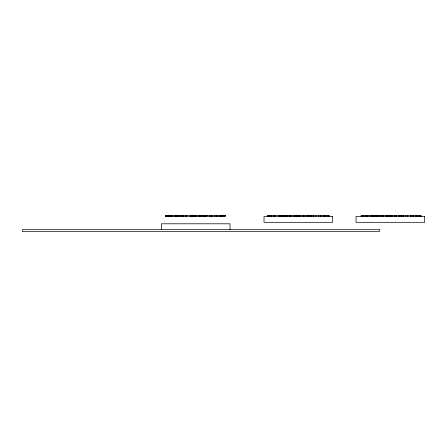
<?xml version="1.0" encoding="UTF-8"?>
<svg xmlns="http://www.w3.org/2000/svg" width="447" height="447" viewBox="0 0 447 447"><rect width="100%" height="100%" fill="white"/><g stroke="black" fill="none" stroke-linecap="round" stroke-linejoin="round"><path stroke-width="0.67" d="M208.324 215.482L220.567 215.482M222.31 215.482L224.338 215.482L224.338 216.432L222.31 216.432M294.349 215.482L311.872 215.482L311.872 216.432M312.084 215.482L329.143 215.482L329.143 216.432M175.766 216.432L187.103 216.432L187.103 215.482L175.766 215.482L175.766 216.432L175.855 215.482M208.324 216.432L220.567 216.432M421.169 216.432L421.169 215.482L420.739 215.482L420.739 216.432M420.13 216.432L420.13 215.482L361.12 215.482L361.12 216.432M419.699 215.482L419.699 216.432M417.962 215.482L417.962 216.432M417.23 215.482L417.23 216.432M416.744 215.482L416.738 216.432M416.453 215.482L416.453 216.432M416.084 215.482L416.118 216.432M415.654 215.482L415.626 216.432M413.492 215.482L413.492 216.432M413.168 215.482L413.168 216.432M413.067 215.482L413.067 216.432M412.57 215.482L412.57 216.432M407.787 215.482L407.787 216.432M407.334 215.482L407.334 216.432M405.775 215.482L405.775 216.432M405.323 215.482L405.323 216.432M403.501 215.482L403.501 216.432M402.132 215.482L402.132 216.432M401.674 215.482L401.674 216.432M401.183 215.482L401.205 216.432M399.964 215.482L399.964 216.432M399.674 215.482L399.674 216.432M399.339 215.482L399.305 216.432M398.88 215.482L398.847 216.432M398.378 215.482L398.378 216.432M396.623 215.482L396.623 216.432M396.45 215.482L396.45 216.432M395.528 215.482L395.528 216.432M395.282 215.482L395.282 216.432M395.26 215.482L395.26 216.432M394.667 215.482L394.667 216.432M394.595 215.482L394.617 216.432M392.315 215.482L392.315 216.432M391.354 215.482L391.354 216.432M390.969 215.482L390.969 216.432M390.019 215.482L390.019 216.432M389.711 215.482L389.711 216.432M389.683 215.482L389.683 216.432M388.644 215.482L388.644 216.432M388.398 215.482L388.398 216.432M388.214 215.482L388.214 216.432M388.13 215.482L388.13 216.432M387.985 215.482L387.985 216.432M387.068 215.482L387.068 216.432M386.638 215.482L386.638 216.432M386.214 215.482L386.214 216.432M386.024 215.482L386.024 216.432M383.582 215.482L383.571 216.432M382.895 215.482L382.895 216.432M382.442 215.482L382.442 216.432M381.559 215.482L381.514 216.432M381.285 215.482L381.285 216.432M381.084 215.482L381.084 216.432M379.447 215.482L379.447 216.432M378.883 215.482L378.883 216.432M377.933 215.482L377.933 216.432M377.765 215.482L377.765 216.432M377.335 215.482L377.335 216.432M376.843 215.482L376.843 216.432M375.094 215.482L375.117 216.432M374.698 215.482L374.647 216.432M374.217 215.482L374.217 216.432M374.133 215.482L374.133 216.432M373.988 215.482L373.988 216.432M373.072 215.482L373.072 216.432M372.642 215.482L372.642 216.432M372.016 215.482L372.044 216.432M371.647 215.482L371.647 216.432M371.558 215.482L371.586 216.432M371.228 216.432L371.183 215.482L371.155 216.432M370.949 215.482L370.949 216.432M370.814 215.482L370.814 216.432M370.518 215.482L370.518 216.432M368.043 215.482L368.043 216.432M367.641 215.482L367.641 216.432M366.719 215.482L366.719 216.432M366.289 215.482L366.289 216.432M366.121 215.482L366.121 216.432M365.942 215.482L365.942 216.432M365.685 215.482L365.685 216.432M365.26 215.482L365.26 216.432M363.864 215.482L363.864 216.432M363.595 215.482L363.595 216.432M363.517 215.482L363.517 216.432M363.4 215.482L363.4 216.432M363.009 215.482L363.009 216.432M361.774 215.482L361.774 216.432M361.573 215.482L361.573 216.432M328.936 215.482L328.936 216.432M328.713 215.482L328.713 216.432M328.104 215.482L328.104 216.432M327.673 215.482L327.673 216.432M325.936 215.482L325.936 216.432M324.718 215.482L324.718 216.432M324.427 215.482L324.427 216.432M324.058 215.482L324.086 216.432M323.628 215.482L323.6 216.432M321.466 215.482L321.466 216.432M321.142 215.482L321.142 216.432M321.035 215.482L321.035 216.432M320.544 215.482L320.544 216.432M318.795 215.482L318.817 216.432M315.761 215.482L315.761 216.432M315.364 215.482L315.308 216.432M313.744 215.482L313.744 216.432M313.291 215.482L313.291 216.432M311.475 215.482L311.475 216.432M310.106 215.482L310.106 216.432M309.642 215.482L309.642 216.432M309.156 215.482L309.173 216.432M307.938 215.482L307.938 216.432M307.648 215.482L307.648 216.432M307.307 215.482L307.279 216.432M306.849 215.482L306.849 216.432M304.597 215.482L304.619 216.432M304.424 215.482L304.424 216.432M303.502 215.482L303.502 216.432M303.256 215.482L303.234 216.432M303.072 215.482L303.066 216.432M302.636 215.482L302.636 216.432M302.591 215.482L302.591 216.432M300.289 215.482L300.289 216.432M299.328 215.482L299.328 216.432M298.942 215.482L298.942 216.432M297.987 215.482L297.987 216.432M297.657 215.482L297.685 216.432M297.227 215.482L297.227 216.432M297.199 215.482L297.199 216.432M296.612 215.482L296.612 216.432M296.188 215.482L296.188 216.432M296.104 215.482L296.104 216.432M295.959 215.482L295.959 216.432M295.042 215.482L295.042 216.432M294.612 215.482L294.612 216.432M294.187 216.432L294.187 215.482L267.446 215.482L267.446 216.432M293.997 215.482L293.997 216.432M290.868 215.482L290.868 216.432M290.416 215.482L290.416 216.432M289.058 215.482L289.058 216.432M287.421 215.482L287.421 216.432M286.857 215.482L286.857 216.432M286.231 215.482L286.231 216.432M285.907 215.482L285.907 216.432M285.734 215.482L285.734 216.432M285.309 215.482L285.309 216.432M284.812 215.482L284.812 216.432M282.621 215.482L282.672 216.432M282.191 215.482L282.191 216.432M282.107 215.482L282.107 216.432M281.962 215.482L281.962 216.432M281.046 215.482L281.046 216.432M280.615 215.482L280.615 216.432M279.526 215.482L279.526 216.432M279.151 215.482L279.151 216.432M278.917 215.482L278.917 216.432M278.492 215.482L278.492 216.432M275.609 215.482L275.609 216.432M274.687 215.482L274.687 216.432M274.514 215.482L274.514 216.432M274.257 215.482L274.257 216.432M274.089 215.482L274.089 216.432M273.933 215.482L273.933 216.432M273.659 215.482L273.659 216.432M273.229 215.482L273.229 216.432M271.569 215.482L271.569 216.432M270.983 215.482L270.983 216.432M269.742 215.482L269.742 216.432M269.547 215.482L269.547 216.432M269.295 215.482L269.295 216.432M269.094 215.482L269.094 216.432M268.044 215.482L268.044 216.432M230.009 229.674L230.009 223.796L161.406 223.796L161.406 229.674M223.908 215.482L223.908 216.432M221.438 215.482L221.438 216.432M220.952 215.482L220.952 216.432M220.326 215.482L220.326 216.432M220.293 215.482L220.293 216.432M219.863 215.482L219.835 216.432M217.7 215.482L217.7 216.432M217.376 215.482L217.376 216.432M217.276 215.482L217.276 216.432M216.778 215.482L216.778 216.432M215.052 215.482L215.029 216.432M212.029 215.482L212.029 216.432M211.995 215.482L211.995 216.432M211.543 215.482L211.543 216.432M209.984 215.482L209.984 216.432M209.531 215.482L209.531 216.432M206.341 215.482L206.341 216.432M205.883 215.482L205.883 216.432M204.173 215.482L204.173 216.432M203.882 215.482L203.882 216.432M203.089 215.482L203.089 216.432M203.055 215.482L203.055 216.432M202.586 215.482L202.586 216.432M200.859 215.482L200.859 216.432M200.832 215.482L200.832 216.432M200.658 215.482L200.658 216.432M199.736 215.482L199.736 216.432M199.468 215.482L199.491 216.432M199.301 215.482L199.306 216.432M198.826 215.482L198.876 216.432M196.524 215.482L196.524 216.432M195.562 215.482L195.562 216.432M195.177 215.482L195.177 216.432M194.227 215.482L194.227 216.432M193.892 215.482L193.92 216.432M193.434 215.482L193.462 216.432M192.853 215.482L192.853 216.432M192.607 215.482L192.607 216.432M192.422 215.482L192.422 216.432M192.339 215.482L192.339 216.432M192.193 215.482L192.193 216.432M191.277 215.482L191.277 216.432M190.232 215.482L190.232 216.432M186.65 215.482L186.65 216.432M185.768 215.482L185.768 216.432M185.723 215.482L185.723 216.432M185.494 215.482L185.494 216.432M185.293 215.482L185.293 216.432M183.656 215.482L183.656 216.432M183.091 215.482L183.091 216.432M182.141 215.482L182.141 216.432M181.974 215.482L181.974 216.432M181.543 215.482L181.543 216.432M181.052 215.482L181.052 216.432M179.325 215.482L179.303 216.432M178.906 215.482L178.906 216.432M178.856 215.482L178.856 216.432M178.426 215.482L178.426 216.432M178.342 215.482L178.342 216.432M178.197 215.482L178.197 216.432M177.28 215.482L177.28 216.432M176.85 215.482L176.85 216.432M176.252 215.482L176.252 216.432M176.224 215.482L176.224 216.432M175.392 215.482L175.392 216.432M175.157 215.482L175.157 216.432M175.023 215.482L175.023 216.432M174.727 215.482L174.727 216.432M172.251 215.482L172.251 216.432M171.849 215.482L171.849 216.432M170.927 215.482L170.927 216.432M170.497 215.482L170.497 216.432M169.469 215.482L169.469 216.432M168.072 215.482L168.072 216.432M167.804 215.482L167.804 216.432M167.726 215.482L167.726 216.432M167.217 215.482L167.217 216.432M165.982 215.482L165.982 216.432M165.781 215.482L165.781 216.432M169.894 215.482L165.329 215.482L165.329 216.432L169.894 216.432L169.894 215.482M175.436 215.482L170.329 215.482L170.329 216.432L175.436 216.432L175.436 215.482M190.422 215.482L187.779 215.482L187.79 216.432L190.422 216.432L190.422 215.482M207.71 215.482L190.847 215.482L190.847 216.432L207.71 216.432L207.71 215.482M222.17 215.482L220.662 215.482L220.662 216.432L222.17 216.432L222.17 215.482M225.377 215.482L224.947 215.482L224.947 216.432L225.377 216.432L225.377 215.482M332.624 216.432L264.021 216.432L264.021 222.315L332.624 222.315L332.624 216.432M424.65 216.432L356.047 216.432L356.047 222.315L424.65 222.315L424.65 216.432M379.447 229.674L22.35 229.674L22.35 231.518L379.447 231.518L379.447 229.674M410.843 216.432L410.843 215.482L410.821 216.432M395.098 216.432L395.098 215.482L395.092 216.432M389.253 216.432L389.253 215.482L389.225 216.432M291.556 216.432L291.556 215.482L291.539 216.432M289.533 216.432L289.533 215.482L289.483 216.432M283.085 216.432L283.085 215.482L283.063 216.432M280.018 216.432L280.018 215.482L279.984 216.432M205.413 216.432L205.413 215.482L205.391 216.432M203.547 216.432L203.547 215.482L203.514 216.432"/></g></svg>
